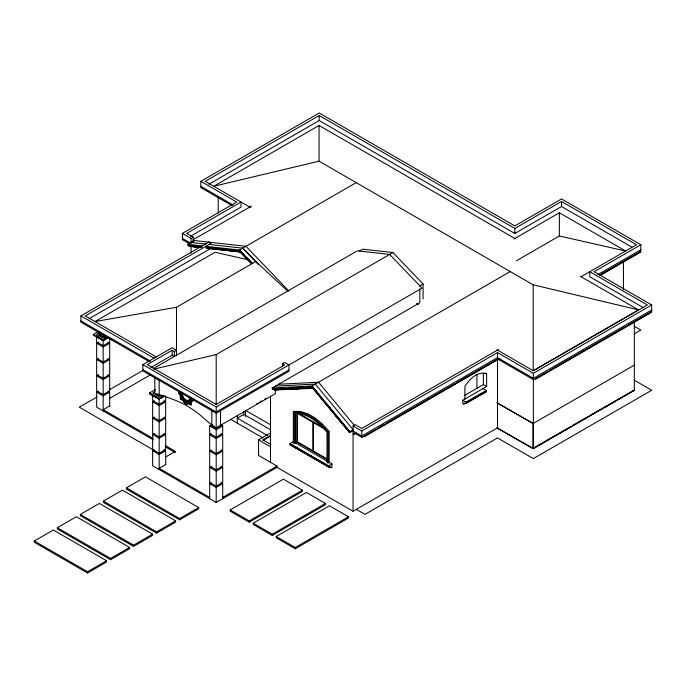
<?xml version="1.0" encoding="UTF-8"?>
<svg xmlns="http://www.w3.org/2000/svg" width="686" height="686" viewBox="0 0 686 686"><rect width="100%" height="100%" fill="white"/><g stroke="black" fill="none" stroke-linecap="round" stroke-linejoin="round"><path stroke-width="1.03" d="M184.423 402.588L184.157 401.987L184.808 403.119L184.302 401.267L184.774 402.382C184.019 399.509 184.311 404.714 185.76 402.502C187.81 403.102 185.049 404.217 184.714 402.416M184.345 401.293C184.225 402.416 186.017 400.667 184.645 401.387L180.727 398.703L180.598 392.075L180.804 394.99L180.838 392.383L180.495 393.044M186.352 403.437L187.055 402.408L184.645 401.387M192.689 398.78L192.663 400.461L192.14 398.832C191.514 400.195 189.173 401.533 192.8 400.821C192.14 402.039 189.31 400.59 191.06 400.032C191.608 394.296 189.988 406.318 190.948 398.052L190.459 400.787L192.612 400.976M186.309 403.342C187.904 402.082 184.302 403.762 184.423 401.662C184.68 401.499 186.995 403.248 186.541 403.257M192.08 399.852L190.588 400.272L191.643 400.555L192.243 398.815M192.26 399.201C193.924 400.538 191.36 402.33 192.14 398.832M187.227 403.865C188.899 402.168 184.92 405.82 187.081 402.871C186.421 405.014 183.574 402.733 187.107 403.943M190.382 397.871L189.851 401.336C188.178 403.239 185.392 402.03 183.977 400.487C185.529 401.962 188.247 403.402 190.151 401.713L186.772 402.519M185.932 402.193C182.982 400.615 181.661 395.539 178.866 393.044C177.237 387.427 181.224 399.321 180.872 393.361M180.838 392.864L180.624 392.229M184.706 399.621C186.206 401.284 182.124 397.588 181.936 396.165C180.667 396.602 180.787 390.711 181.31 394.75C186.764 404.56 179.595 395.796 181.481 392.521M181.644 392.426L182.064 395.736L184.071 398.96M182.236 397.829L182.973 397.4L181.756 392.366M187.484 403.437L187.081 402.871L187.758 403.282M189.953 397.889C188.942 404.346 181.233 397.408 182.133 393.37M183.239 399.166C185.443 403.505 191.497 401.782 190.065 397.477M190.228 398.952L190.391 398.137L190.116 398.609M184.268 400.95L184.131 402.082L183.934 401.053L180.289 398.952L180.289 395.136L180.83 394.819C177.425 391.372 179.732 389.519 180.924 395.205M179.792 392.015C179.26 390.343 179.235 394.347 179.861 391.483M190.339 397.323C189.876 400.384 190.837 401.241 192.286 399.029M184.603 401.653C185.52 401.276 184.114 403.591 185.16 401.473M192.432 399.929C192.946 400.813 190.451 401.319 191.848 401.078M187.381 403.677L186.712 403.977L187.304 402.914L186.952 403.351M186.558 402.785L186.455 403.008M186.601 403.943C184.294 403.231 185.88 404.431 187.167 403.78L187.552 403.154M179.492 393.67L179.861 393.258L178.986 392.375M191.06 400.418C190.759 399.372 190.974 400.615 191.6 400.47M190.065 397.743A6.526 3.773 60 0 1 185.503 401.276C186.926 399.801 187.835 402.493 185.091 400.35M186.043 402.725L185.76 403.54M191.257 398.635L190.717 400.075M179.235 392.804L180.701 394.253L181.507 396.988M179.655 391.595L179.08 391.655M179.492 394.184L180.821 395.17L178.866 393.044M192.895 399.895L192.586 398.746L192.817 399.929L192.14 400.71M179.809 391.826L179.355 392.401C181.859 396.045 180.032 397.906 186.206 402.03M178.549 391.886C178.952 392.443 178.283 390.531 178.823 393.061M186.661 402.991L184.302 401.267A1.698 0.978 60 0 0 185.503 403.351A1.698 0.978 60 0 0 186.703 402.656M190.116 398.292L189.499 400.916M190.442 400.272C190.965 396.276 189.979 402.005 190.382 399.655M183.865 400.924L184.062 401.456M186.609 402.571L185.64 402.999M191.368 400.641L192.286 399.432M185.134 403.574L184.157 401.987M187.184 402.613L190.554 404.063L190.734 400.281L189.876 401.867L189.002 401.996M192.963 400.624L191.78 401.259M187.149 403.368L187.244 402.905M178.617 391.252L178.78 390.917M178.592 391.715L178.652 392.486L178.677 391.337M499.897 359.01L498.671 359.841L497.496 359.507L363.923 436.622L361.754 437.248L354.259 432.926L354.259 434.178L353.058 433.483M180.109 394.33L180.315 393.807L179.783 394.038M190.073 399.629L190.065 399.046M192.817 399.929L193.075 400.367M189.447 400.838L189.971 399.509M187.244 403.394L187.475 402.888M179.535 391.98L179.921 391.517M191.797 398.849L191.686 398.309M185.812 403.479L185.04 402.228M191.643 400.555L192.303 399.235M182.545 397.648C193.015 406.644 181.387 399.672 181.207 394.759M188.504 402.493L188.015 402.399L190.751 400.444M179.132 392.641C179.715 394.742 181.498 395.659 180.135 394.253L180.847 394.922M183.016 399.552L180.744 394.467L180.324 394.956M179.869 393.901C181.533 394.947 178.051 392.469 179.569 391.603M184.311 400.401L184.645 399.981L185.777 400.804M192.534 400.984L192.757 400.444M190.348 400.958L190.717 404.972L191.257 404.663L191.257 400.838M192.312 400.813L192.38 399.415M186.172 403.059L186.103 403.514M189.413 400.658L189.911 399.552M189.053 402.073L190.717 400.47M181.241 396.139L184.354 400.856L181.155 395.899L182.236 398.163L181.67 397.134M190.279 401.104C191.48 399.732 189.842 402.348 192.474 400.427M190.554 400.95L190.734 400.281L191.042 401.096L190.579 401.07M284.398 388.645L275.009 389.151L312.053 387.401L349.285 432.291L353.058 429.608L315.311 384.091L275.395 386.132M353.058 429.608L351.764 431.614L349.285 432.291M180.838 392.383L180.632 394.604M179.149 391.715L180.084 391.466M188.924 402.313C190.734 405.675 190.922 399.098 189.302 402.202M189.808 400.204L188.787 401.156L186.729 401.49M186.592 404.131L187.647 403.522M189.876 401.867L190.476 401.096M191.934 399.106L192.011 399.183M187.046 404.011L186.866 403.548M180.289 395.136L180.529 394.862M192.397 400.847L191.574 401.233M189.473 400.513L187.775 401.696L185.537 401.096M189.422 400.744L187.81 401.893L189.122 400.95L187.75 401.396L185.94 400.71M190.031 401.43L188.075 402.468M191.617 400.195L192.029 399.398M189.533 400.47L188.77 401.593M180.701 394.253L180.135 394.253M185.074 402.639L185.76 402.502M484.993 392.092L484.599 392.032M186.523 402.871L185.889 403.111M180.084 393.695L180.761 393.773L180.349 393.935M191.806 400.007L190.922 400.049L191.823 399.972M419.823 302.749L272.136 388.019L272.651 389.416L312.319 387.247L301.008 387.701M194.335 240.537L187.818 244.302C187.604 246.325 189.293 244.825 189.911 246.231L199.54 247.303M206.46 247.663L239.74 251.239L250.93 262.635M290.058 444.777L290.058 443.516L293.316 441.638L331.964 463.95L331.964 467.089L330.875 467.715L330.875 467.089L328.705 467.089L290.058 444.777L290.452 444.562M164.074 396.114L158.989 399.046L163.508 396.345M158.989 399.046L164.04 396.105M206.546 247.612L239.74 251.239L235.204 250.75M107.591 337.735L103.003 340.436L93.742 335.034M107.213 337.984L103.003 340.436L107.248 337.984M232.108 205.654L200.852 187.612L200.852 181.344L319.213 113.01L514.834 225.943L561.542 198.974L640.835 244.756L640.835 251.659L599.624 275.455M581.128 276.724L636.497 244.756L561.542 201.487L514.834 228.455L319.213 115.514L205.2 181.344L250.767 207.652M208.904 184.217L319.213 120.53L514.834 233.472L561.542 206.503L631.866 247.106M515.358 238.797L319.059 125.461L213.732 186.275L319.059 161.184L533.185 284.81L638.512 309.892L533.185 370.706L533.185 284.81M189.336 243.684L182.39 239.671L182.39 233.394L236.704 202.036L200.852 181.344M190.416 236.293L241.043 207.061L241.043 202.036L186.729 233.394L193.246 237.159L193.246 242.175M182.39 233.394L191.077 238.411L193.246 237.159M193.092 239.757L251.453 206.066M149.565 361.831L80.905 322.188L80.905 315.92L209.084 241.909L211.262 243.17L85.253 315.92L156.434 357.012M88.957 318.793L210.336 248.718M107.368 338.069L103.003 340.59L93.399 335.042L93.399 334.416L97.764 331.895M205.731 246.291L239.457 250.038L356.214 182.63M99.101 333.01L96.657 334.416L103.174 338.181L105.618 336.775M108.062 342.254L109.691 343.197L109.691 358.246L103.174 362.011L96.657 358.246L96.657 343.197L98.287 342.254M106.493 337.949L103.003 339.964L93.399 334.416M103.003 340.196L107.479 337.606L103.003 340.239L93.965 335.025M96.657 336.303L96.657 341.945L103.174 345.71L109.691 341.945L109.691 338.181M96.657 343.197L103.174 346.962L109.691 343.197M248.486 259.822L215.061 252.259L95.028 321.562L176.499 307.259L255.801 261.477L287.914 291.301M108.062 358.564L109.691 359.507L109.691 374.556L103.174 378.32L96.657 374.556L96.657 359.507L98.287 358.564M96.657 359.507L103.174 363.271L109.691 359.507M108.062 374.873L109.691 375.808L109.691 390.866L103.174 394.63L96.657 390.866L96.657 375.808L98.287 374.873M96.657 375.808L103.174 379.572L109.691 375.808M282.452 363.683L284.621 362.431L288.969 364.935L288.969 371.212L216.193 413.229L142.868 370.894L142.868 364.626L172.152 347.716L176.499 350.22L174.33 351.481L172.152 350.22L147.216 364.626L216.193 404.448L284.621 364.935L282.452 363.683L282.452 366.693M153.184 439.803L96.657 407.167L96.657 392.118L98.287 391.174M96.803 397.057L79.276 407.167L153.398 449.965M109.709 389.597L142.911 370.431M150.903 367.507L172.152 355.237L174.33 356.497L174.33 351.481M96.657 392.118L103.174 395.882L109.691 392.118L109.691 406.163M153.407 368.571L357.363 250.819L389.682 254.429L421.993 288.137L216.193 406.952L142.868 364.626M359.533 251.059L362.791 249.181L392.941 252.542L423.082 283.987L423.082 298.985M109.631 398.42L150.217 374.993M109.691 405.915L103.174 409.679L153.184 438.551M164.22 396.182L158.989 399.201L149.385 393.661L149.385 393.035L155.49 389.502M153.638 369.154L216.193 354.593L392.941 252.542M155.087 391.62L152.644 393.035L159.161 396.8L161.604 395.385M164.048 400.873L165.678 401.816L165.678 416.865L159.161 420.629L152.644 416.865L152.644 401.816L154.273 400.873M149.385 393.035L158.989 398.575L163.354 396.054M163.594 396.079L159.838 398.3L163.5 396.216M152.644 395.856L152.644 400.555L159.161 404.32L165.678 400.555L165.678 395.856M179.921 392.666L179.852 392.443M179.861 393.258L180.427 393.49M152.644 401.816L159.161 405.58L165.678 401.816M180.272 393.31L179.243 393.25M181.061 393.335L181.704 393.121M181.91 394.793L181.756 393.935M180.71 395.53L181.336 396.371M180.727 395.59L181.155 395.899M182.176 395.668L182.699 397.563M180.289 398.952L180.993 398.54L181.07 395.668M181.43 396.602L181.43 398.292L181.704 396.448M182.828 398.506L183.205 399.535M181.43 398.292L183.162 398.978M164.048 417.182L165.678 418.117L165.678 433.175L159.161 436.931L152.644 433.175L152.644 418.117L154.273 417.182M183.419 400.255L180.993 398.54M183.822 400.667L184.5 400.89L183.977 401.379L183.882 400.856M185.074 401.696L185.777 401.807L184.302 400.864M185.22 401.662L185.117 402.185M185.289 401.842L184.363 402.622C185.426 404.457 185.289 402.356 184.954 403.188M185.503 401.962L186.978 402.408M191.257 398.875L191.222 399.338M188.324 401.319L187.913 401.301M193.143 399.381L192.474 399.415M185.966 404.045L185.503 403.728L186.043 403.728M190.717 401.156L190.699 400.607M186.326 403.865L185.503 403.728M186.832 404.097L187.501 403.711M152.644 418.117L159.161 421.881L165.678 418.117M164.048 433.483L165.678 434.427L165.678 449.476L159.161 453.24L152.644 449.476L152.644 434.427L154.273 433.483M419.823 285.873L423.082 283.987M152.644 434.427L159.161 438.191L165.678 434.427M513.943 239.002L559.364 212.771L625.632 251.033L559.364 235.975L516.481 260.74M288.969 369.951L216.193 411.977L142.868 369.643M258.553 455.435L277.024 466.094L277.024 467.355L216.193 502.469L152.644 465.785L152.644 450.728L154.273 449.793M152.644 450.728L159.161 454.492L165.678 450.728L165.678 464.782M220.266 424.548L222.71 425.955L222.71 433.483L216.193 437.248L209.676 433.483L209.676 425.955L212.12 424.548M256.341 404.037L258.15 402.991M259.96 401.945L261.769 400.898M264.487 399.329L266.297 398.283M165.48 457.116L175.41 451.379L165.223 445.506M217.119 427.309L275.395 393.661L275.395 388.953M211.845 411.017L211.845 425.955L216.193 428.467L220.532 425.955L220.532 411.017M209.676 425.955L216.193 429.719L222.71 425.955M243.847 414.378L237.33 418.143L267.626 435.636M221.081 433.801L222.71 434.735L222.71 449.793L216.193 453.557L209.676 449.793L209.676 434.735L211.305 433.801M165.678 464.533L159.161 468.289L209.676 497.453M34.3 541.005L53.337 530.012L106.57 560.745L106.57 561.997L87.525 572.99L34.3 542.257L34.3 541.005L87.525 571.738L106.57 560.745M57.324 527.714L76.369 516.721L129.594 547.454L129.594 548.706L110.557 559.699L57.324 528.966L57.324 527.714L110.557 558.447L129.594 547.454M80.356 514.423L99.393 503.43L152.618 534.154L152.618 535.414L133.581 546.408L80.356 515.675L80.356 514.423L133.581 545.147L152.618 534.154M103.38 501.123L122.417 490.13L175.65 520.863L175.65 522.115L156.605 533.108L103.38 502.375L103.38 501.123L156.605 531.856L175.65 520.863M126.404 487.832L145.449 476.839L198.674 507.571L198.674 508.823L179.629 519.817L126.404 489.084L126.404 487.832L179.629 518.565L198.674 507.571M209.676 434.735L216.193 438.5L222.71 434.735M272.136 388.019L312.053 385.978L510.238 271.562M221.081 450.102L222.71 451.045L222.71 466.094L216.193 469.859L209.676 466.094L209.676 451.045L211.305 450.102M209.676 451.045L216.193 454.809L222.71 451.045M294.405 443.516L294.405 413.418C307.782 413.109 318.827 422.576 326.99 432.231L326.99 462.33L328.08 462.964L329.16 462.33L329.16 431.511C320.594 421.247 308.674 410.614 294.405 411.446L293.316 412.072L293.316 442.89L294.405 443.516L297.39 441.793L312.867 450.728L312.867 422.25L297.39 413.306L297.39 441.793M328.08 462.964L328.08 432.137C319.479 421.761 307.654 411.411 293.316 412.072L296.541 411.969L297.63 411.334M300.631 413.83L301.711 413.195M221.081 466.411L222.71 467.355L222.71 482.404L216.193 486.168L209.676 482.404L209.676 467.355L211.305 466.411M258.553 455.641L258.553 439.872L270.584 432.926M270.258 435.627L262.901 439.872L270.901 444.494M307.054 414.678L308.134 414.044M262.901 440.549L270.258 436.305M209.676 467.355L216.193 471.111L222.71 467.355M314.342 418.88L315.423 418.254M312.867 422.25L313.408 421.933M209.676 498.705L209.676 483.656L211.305 482.712M321.46 424.797L322.54 424.171M209.676 483.656L216.193 487.42L222.71 483.656L222.71 498.705M640.835 244.756L594.127 271.725L651.7 304.97L651.7 311.864L535.509 378.946L533.339 379.572L498.808 359.635M597.789 274.632L640.835 249.781M600.833 274.4L640.21 251.659L640.21 252.285L599.916 275.549M328.08 432.137L329.16 431.511M222.71 497.453L277.024 466.094M276.072 466.806L353.058 511.25L353.058 425.955L355.237 424.703L361.754 428.467L498.302 349.628M354.259 434.178L356.068 433.132M353.058 425.955L361.754 430.98L497.496 352.604L533.339 373.304L651.7 304.97M230.17 509.921L283.404 479.188L302.44 490.181L302.44 491.433L249.215 522.166L230.17 511.173L230.17 509.921L249.215 520.914L302.44 490.181M376.16 429.196L364.155 436.125L364.155 436.75L498.971 358.915M378.003 428.133L384.469 424.394M386.312 423.331L454.647 383.877M456.499 382.814L497.127 359.353M290.058 443.516L328.705 465.837L331.964 463.95M464.362 395.565L483.373 384.589L486.631 386.475L486.631 373.93L485.002 372.987M477.782 396.071L463.813 404.037L462.733 403.402L462.733 400.272L486.631 386.475M253.203 523.212L306.428 492.479L325.464 503.473L325.464 504.733L272.239 535.457L253.203 524.464L253.203 523.212L272.239 534.205L325.464 503.473M462.733 400.272L465.991 402.15L486.228 390.463L486.228 391.723L465.991 403.402L463.813 403.402L463.813 404.037M473.229 398.506L475.072 397.443M481.512 393.721L484.65 391.938M478.159 395.753L485.139 391.817M464.533 403.797L486.228 391.723M465.725 403.257L486.1 391.637M651.7 309.986L533.339 378.32L497.496 357.62L361.754 435.996L353.058 430.98M547.737 371.529L535.74 378.449L535.74 379.084L651.074 312.49L651.074 311.864L628.007 325.181M549.58 370.466L572.647 357.149M574.491 356.077L626.164 326.244M276.226 536.503L329.452 505.779L348.497 516.772L348.497 518.024L295.263 548.757L276.226 537.764L276.226 536.503L295.263 547.497L348.497 516.772M634.43 333.756L640.835 330.052L634.387 326.33M353.058 511.25L497.985 427.584M533.022 423.296L496.904 402.759L533.022 423.605L634.276 365.149M571.009 426.452L533.022 448.378L496.904 427.841L533.022 448.695L634.276 390.24L589.54 415.75M572.861 425.38L587.688 416.822M106.707 337.864L104.855 338.918L106.69 337.915M291.687 445.085L291.147 444.871L307.242 454.166M181.498 394.699L181.936 396.165M192.114 401.224L191.257 401.13M185.7 403.917L185.1 403.505M188.015 402.399L187.75 402.322M189.585 402.09L188.659 402.468L190.116 403.308M191.866 398.875A1.852 1.072 60 0 1 191.806 400.427A1.852 1.072 60 0 1 190.554 400.358L190.614 400.221M485.345 391.44L485.834 391.5M188.847 401.104L186.832 401.336M189.387 402.202L187.458 402.459M186.292 403.248L185.537 403.171M186.446 404.131L186.969 404.037M181.31 394.75L181.258 393.335M192.397 398.815L192.663 399.381L192.492 398.78M179.269 391.389A1.852 1.072 60 0 0 179.14 393.009A1.852 1.072 60 0 0 180.452 394.527L179.706 393.755L179.895 394.656M287.528 388.482L297.973 387.924M301.103 387.753L310.492 387.256M275.189 389.091L283.738 388.645M288.009 388.422L297.63 387.916M301.9 387.693L310.449 387.256M275.052 389.151L284.673 388.645M287.88 388.473L298.564 387.916L287.323 388.422M301.771 387.744L311.384 387.247M278.653 384.254L318.57 382.213L354.43 425.457M274.263 389.099L285.693 388.61M272.651 389.416L313.039 387.256L313.168 387.736L274.117 389.734L273.791 389.262M273.911 389.382L284.501 388.842M286.619 388.739L298.273 388.139M300.391 388.036L313.099 387.384M274.014 389.537L313.142 387.641M274.117 389.734L313.245 387.89M274.186 389.811L313.596 387.942M313.185 388.345L274.443 389.957M152.644 394.913L151.392 394.073M294.405 411.446L301.017 411.737L299.936 412.372L296.541 411.969M187.861 402.51L188.024 402.519M200.055 246.797L188.487 245.545L200.338 246.9M208.467 247.706L206.366 247.483L208.553 247.672M216.879 248.624L221.081 249.078L216.802 248.649M224.236 249.421L227.383 249.764M230.539 250.098L233.694 250.441M236.85 250.784L240.006 251.127L243.539 254.72M200.029 246.806L188.487 245.545L200.175 246.883M223.096 249.335L227.418 249.747M229.381 250.03L233.712 250.433M235.675 250.716L240.006 251.127M189.911 246.231L190.802 245.845L191.008 246.54L199.446 247.483M193.22 240.417L245.974 246.283L288.737 290.898M205.834 244.062L191.077 242.415L191.077 238.411M208.99 244.413L242.715 248.16L255.801 261.477M187.818 244.302L202.576 245.94M194.284 245.982L196.376 246.214M206.82 247.38L208.913 247.612M212.043 247.963L215.181 248.306M218.32 248.658L221.449 249.009M224.588 249.352L227.718 249.704M230.856 250.047L233.986 250.399M237.124 250.75L240.254 251.093M188.77 245.434L190.862 245.665M192.526 245.897L196.788 246.368M206.375 247.432L209.041 247.663M211.7 248.032L215.31 248.358M217.025 248.624L221.569 249.052M223.413 249.327L227.838 249.747M229.81 250.038L234.106 250.441M236.19 250.682L240.134 251.093M206.272 247.517L233.463 250.544M188.23 245.699L201.821 247.209M206.006 247.672L240.563 251.488M189.568 245.922L200.235 247.192M206.563 247.809L240.589 251.676M189.679 246.094L200.432 247.38M206.657 247.98L240.949 251.882M206.872 248.118L240.863 251.899M207.892 248.418L240.606 252.054M188.358 245.614L201.135 247.063M150.62 393.704L149.651 393.661L158.989 398.849M96.323 336.269L95.628 335.866L102.163 339.647L95.568 335.677L102.18 339.57M112.615 340.042L103.174 336.303M486.631 373.93C477.473 370.569 469.284 379.427 464.902 386.475L464.902 399.012M184.714 403.094L184.5 402.536M185.64 400.924L186.772 401.404M643.7 307.877L589.78 276.741L589.78 271.725L647.352 304.97L533.339 370.792L497.067 349.851M580.176 276.218L638.512 309.892M634.336 380.233L651.7 390.257L533.339 458.6L497.496 437.9L365.012 514.389L356.317 509.372M416.513 303.349L418.366 304.413M200.852 186.36L233.026 204.934M482.97 388.585L486.228 390.463M182.39 238.411L191.077 243.436M298.316 413.221L324.255 428.193M325.25 429.393L313.408 422.559L313.408 451.045L327.977 459.457M270.404 424.694L245.477 410.305L245.477 416.462M80.905 315.92L154.204 358.238M327.625 459.877L296.849 442.11L296.849 413.041M245.477 415.322L270.404 429.719M80.905 320.937L150.5 361.11M309.24 455.092L311.084 456.156M291.138 444.777L297.75 448.593M299.593 449.647L301.428 450.711M304.19 452.306L313.391 457.622M313.768 457.836L315.611 458.9M317.404 459.869L321.511 462.304M322.051 462.621L326.279 465.057M329.04 466.652L330.875 467.715M99.916 334.416L101.545 335.36M307.705 454.441L315.526 458.951M315.989 459.217L330.163 467.483M290.324 444.622L330.086 467.492M290.187 444.691L328.843 467.003M230.813 419.395L263.012 437.985M258.553 439.872L270.507 446.775M187.587 402.665L191.257 404.663M187.029 402.845L190.717 404.972M157.42 393.91C168.953 398.12 181.181 401.353 191.403 408.719C200.252 413.872 206.829 422.036 215.43 427.404M108.062 391.174L109.691 392.118M165.223 446.757L175.41 452.64M164.048 449.793L165.678 450.728M221.081 482.712L222.71 483.656M190.974 401.104L190.451 400.71L190.871 401.044M186.043 400.641L183.385 398.274M184.731 401.13L184.217 400.778L185.64 401.842M184.44 400.17L185.58 401.001M183.359 399.732L182.896 399.141M183.522 399.921L183.042 399.338M239.457 250.038L252.542 263.364M242.767 253.829L244.225 255.312M246.831 257.919L248.323 259.437M248.821 260.003L251.067 262.189M246.711 257.962L250.93 262.215M239.868 251.179L242.853 254.214M245.837 257.25L251.059 262.567M239.603 251.308L251.539 263.467M239.474 251.393L251.402 263.553M242.715 248.16L258.202 264.316M183.531 398.926L184.645 399.981M312.053 385.978L349.8 431.494M314.797 389.614L316.915 392.066M318.201 393.721L319.633 395.342M321.597 397.82L322.96 399.458M328.594 406.172L329.932 407.793M331.947 410.219L333.293 411.84M314.617 389.588L316.769 392.066M318.132 393.713L319.487 395.35M345.058 426.298L349.8 432.009M314.48 389.639L316.512 392.083M317.867 393.713L319.222 395.35M336.14 415.75L349.68 432.069M314.351 389.699L316.383 392.143M317.738 393.781L319.093 395.41M321.117 397.854L322.471 399.492M324.504 401.936L349.551 432.137M312.19 387.324L349.414 432.214M183.882 400.993L183.917 401.473M179.209 393.55L179.543 394.167M181.747 396.242L182.45 397.7M184.174 401.825L184.268 402.288M191.788 398.789L191.926 399.269M180.075 394.21L180.212 394.742M192.663 399.381L192.723 399.955M190.228 397.383L190.279 398.197M181.43 393.275L181.481 394.09M634.318 321.76L634.318 390.257L533.339 448.558L533.339 373.304M623.454 261.555L623.454 289.381M561.542 201.487L561.542 206.503M559.364 212.771L559.364 235.975M533.022 423.605L533.022 448.695M514.834 228.455L514.834 233.472M497.496 352.604L497.496 427.867M483.373 373.09L483.373 384.589M476.924 374.247L476.924 388.165M465.991 402.15L465.991 403.402M419.823 288.995L419.823 301.943M361.754 430.98L361.754 437.248M328.705 465.837L328.705 467.089M319.213 115.514L319.213 120.53M319.059 125.461L319.059 161.184M295.486 413.83L295.486 442.89M295.263 547.497L295.263 548.757M272.239 534.205L272.239 535.457M270.507 396.156L270.507 462.536M249.215 520.914L249.215 522.166M243.847 411.626L243.847 415.639M237.33 415.382L237.33 423.416M218.234 197.062L218.234 213.123M216.193 354.593L216.193 404.817M216.193 406.952L216.193 428.467M216.193 429.719L216.193 437.248M216.193 438.5L216.193 453.557M216.193 454.809L216.193 469.859M216.193 471.111L216.193 486.168M216.193 487.42L216.193 502.469M191.077 245.631L191.077 253.117M179.629 518.565L179.629 519.817M176.499 307.259L176.499 355.905M172.152 350.22L172.152 355.237M159.161 379.881L159.161 395.539L154.813 393.035L154.813 377.369M159.161 398.677L159.161 404.32M159.161 405.58L159.161 420.629M159.161 421.881L159.161 436.931M159.161 438.191L159.161 453.24M159.161 454.492L159.161 469.55M158.989 398.575L158.989 399.201M156.605 531.856L156.605 533.108M133.581 545.147L133.581 546.408M110.557 558.447L110.557 559.699M103.174 334.837L103.174 336.929L98.827 334.416L98.827 331.287M103.174 340.059L103.174 345.71M103.174 346.962L103.174 362.011M103.174 363.271L103.174 378.32M103.174 379.572L103.174 394.63M103.174 395.882L103.174 410.931M103.003 339.896L103.003 340.59M87.525 571.738L87.525 572.99M185.503 401.276A6.526 3.773 60 0 1 180.941 392.478M191.583 398.317A1.852 1.072 60 0 1 191.737 398.592M214.769 248.392L210.568 247.938L214.838 248.358M156.511 397.211L153.21 395.265L156.511 397.254"/></g></svg>
